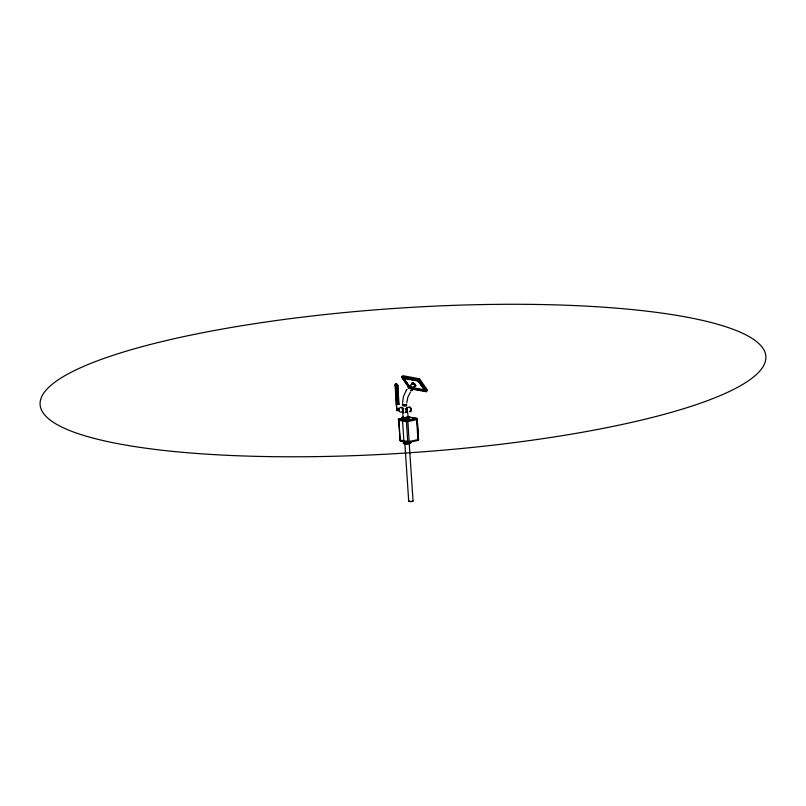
<?xml version="1.0" encoding="UTF-8"?>
<svg xmlns="http://www.w3.org/2000/svg" width="806" height="806" viewBox="0 0 806 806"><rect width="100%" height="100%" fill="white"/><g stroke="black" fill="none" stroke-linecap="round" stroke-linejoin="round"><path stroke-width="1.21" d="M402.466 403.191L403.474 396.532L406.284 390.426M403.383 417.568L407.866 417.558L402.97 417.921L402.96 411.05M406.829 402.738L407.796 397.298L410.486 391.978M405.841 417.216C410.173 419.322 406.577 409.77 407.463 412.239M407.524 412.188L407.09 412.42A2.277 0.655 31.7 0 1 406.627 412.309M402.174 408.299L402.94 410.738L402.466 409.357M399.272 410.476L396.824 410.607L396.401 404.219L397.781 403.897M409.156 442.403L413.055 501.12L410.879 501.695L408.713 501.392L404.814 442.685M402.718 407.443L402.597 407.786M395.051 385.48A1.229 0.746 77.3 0 1 395.746 384.422L395.776 384.271M402.456 407.907L402.385 408.884L402.738 408.027M406.929 409.911L406.677 410.476L406.808 407.493L407.292 408.551L406.748 410.274L407.594 407.786M406.587 389.973L406.97 389.419M406.254 390.487L406.627 389.913M408.723 501.352L409.841 500.939M398.486 420.138L398.849 419.986A1.018 0.625 77.3 0 1 399.423 419.11L401.62 418.606M408.974 387.686L401.549 377.148L402.778 375.707L419.493 378.77L427.583 390.265L426.354 391.706L412.037 389.086M409.055 387.323L402.244 377.641L403.101 376.644L419.039 379.555L426.525 390.195L425.669 391.202L413.256 388.976M409.448 386.286L403.866 378.367L404.36 377.792L406.758 378.226M408.934 387.132L412.612 382.83M409.065 388.049L409.76 387.243M419.493 378.77L418.264 380.2L426.354 391.706M418.032 380.825L425.316 391.182L426.173 390.175L418.888 379.817L403.212 376.956L402.345 377.954L418.032 380.825L419.039 379.555M403.866 378.367L418.264 380.996L418.747 380.422M411.705 389.157L415.382 384.855M411.372 390.598L415.05 386.296M413.74 387.938L424.54 389.913L425.024 389.338M409.408 442.917L407.342 443.371M412.884 383.686L414.355 384.371L414.727 385.47M398.587 404.249L397.741 385.711A1.431 0.866 77.3 0 0 396.743 384.15L396.361 384.079A1.431 0.866 77.3 0 0 395.555 385.308L396.3 403.806M405.055 442.756L405.972 442.544M407.242 419.543L403.091 419.553M406.567 441.285L405.892 441.688L407.373 441.96M417.941 440.388L408.602 442.504L400.884 441.094A1.018 0.625 77.3 0 1 400.179 439.975L408.32 441.718L418.526 439.502L417.226 419.463L407 421.729L398.517 420.228M399.232 409.841L398.839 410.506L396.884 410.546L395.081 385.419A1.431 0.866 77.3 0 1 395.887 384.18L396.743 384.15M397.741 385.711L397.177 385.832L398.245 404.33L399 404.239L397.771 385.651A1.229 0.746 77.3 0 0 396.915 384.311L396.532 384.24A1.229 0.746 77.3 0 0 395.847 385.298L397.076 403.887L399 404.239M397.076 403.887L396.28 404.068L398.214 404.421L396.975 385.832A1.229 0.746 77.3 0 0 396.129 384.492L395.746 384.422M401.428 418.395L397.993 419.17L406.99 420.813L417.286 418.485L408.289 416.843M408.773 416.994L408.209 417.115L416.652 418.566M416.48 418.405L407.141 420.52L404.934 420.117M403.081 440.6L400.884 441.094A1.018 0.786 -79.6 0 1 400.028 440.267L398.698 420.289A1.018 0.786 -79.6 0 1 399.423 419.11L401.63 419.513A3.899 0.766 -3.6 0 0 404.803 420.117L401.62 419.543A3.899 0.776 -3.8 0 1 402.345 419.06M403.403 404.169C399.272 405.297 408.763 405.358 406.335 404.078M398.164 404.34L396.421 404.28M408.279 417.861L408.39 417.851A3.899 0.766 -3.6 0 0 407.373 416.742M407.473 441.759L404.814 441.668M403.353 412.612L402.587 412.128M397.096 385.842L397.156 385.832A1.431 0.866 77.3 0 0 396.27 384.25L395.887 384.18M404.924 405.116C399.655 405.398 406.012 407.04 406.698 405.267M406.899 441.728L404.995 441.628M412.289 500.838L413.055 501.12M406.627 406.98L407.332 407.524M398.92 408.108L397.005 409.377L397.892 410.274M401.549 377.148L418.546 380.13L426.042 390.769L412.551 388.301M409.156 378.669L415.15 379.767M402.244 377.641L418.183 380.563L425.669 391.202M412.541 388.18L425.81 390.608L418.526 380.251M407.302 417.105L407.856 417.377M414.768 385.036C416.551 384.976 412.269 381.802 413.448 384.069M410.989 386.598L412.38 387.908M406.849 410.989L407.544 411.604M406.808 411.12L407.111 411.564L406.587 410.838M410.566 387.283L412.42 388.059M418.264 380.996L424.54 389.913M402.839 377.379L409.468 386.799M402.607 377.218L409.418 386.89M402.849 410.556L402.506 409.539M418.445 440.046A1.018 0.625 77.3 0 0 418.526 439.502L417.105 419.543A1.018 0.625 77.3 0 0 416.4 418.425M398.849 419.986L400.179 439.975M408.37 417.84A3.899 0.766 -3.6 0 1 402.436 418.203A3.899 0.766 -3.6 0 1 403.403 416.984M404.048 412.712A2.458 1.894 -79.6 0 1 403.786 408.662M403.403 410.304A2.458 1.491 77.3 0 1 403.393 409.629M405.65 408.571A2.458 1.491 77.3 0 1 405.811 412.692M408.713 388.512A2.176 0.836 40.5 0 1 409.327 387.404A2.176 0.836 40.5 0 1 411.765 389.53A2.176 0.836 40.5 0 1 410.657 390.205M412.178 384.13A2.458 0.947 40.5 0 1 412.823 382.89A2.458 0.947 40.5 0 1 415.574 385.147A2.458 0.947 40.5 0 1 414.697 386.205M408.41 388.27A2.458 0.947 40.5 0 1 409.357 387.263A2.458 0.947 40.5 0 1 412.007 389.671A2.458 0.947 40.5 0 1 410.717 390.376M412.289 384.039A2.176 0.836 40.5 0 1 413.025 383.102A2.176 0.836 40.5 0 1 415.382 385.097A2.176 0.836 40.5 0 1 414.647 386.034M405.64 409.186A1.894 1.149 77.3 0 1 405.781 412.017M402.204 411.513A2.458 1.894 -79.6 0 1 399.484 411.352A2.458 1.894 -79.6 0 1 399.957 407.846A2.458 1.894 -79.6 0 1 402.647 408.249M408.571 407.423A2.458 1.491 77.3 0 1 410.586 407.614A2.458 1.491 77.3 0 1 411.191 410.788A2.458 1.491 77.3 0 1 409.337 411.473M409.126 407.594A1.894 1.149 77.3 0 1 410.909 409.136A1.894 1.149 77.3 0 1 409.881 411.201M410.677 441.315A3.899 0.766 -3.6 0 1 409.932 441.628M407.373 442.051A3.899 0.766 -3.6 0 1 403.413 441.214M410.546 442.353A3.899 0.766 -3.6 0 1 406.949 443.683A3.899 0.766 -3.6 0 1 403.725 442.726M410.375 442.585A3.687 0.725 -3.6 0 1 409.267 443.562A3.687 0.725 -3.6 0 1 404.521 443.784A3.687 0.725 -3.6 0 1 404.058 442.877M409.74 442.887A2.67 0.524 -3.6 0 1 406.627 443.653M405.74 443.643A2.67 0.524 -3.6 0 1 404.562 443.099M405.015 442.907A2.67 0.524 -3.6 0 1 405.408 442.806M402.668 412.753A3.305 1.572 -37 0 1 402.889 411.594M402.396 411.987A3.305 1.078 -27.8 0 1 402.778 411.403M418.435 439.522A1.018 0.625 77.3 0 1 417.861 440.408M408.249 417.216A1.018 0.625 77.3 0 1 408.692 417.014M407.383 416.944A3.899 0.766 -3.6 0 1 408.38 418.042A3.899 0.766 -3.6 0 1 402.446 418.405A3.899 0.766 -3.6 0 1 403.413 417.186M407.483 416.793A3.687 0.725 -3.6 0 1 408.098 417.851A3.687 0.725 -3.6 0 1 402.537 418.153A3.687 0.725 -3.6 0 1 403.504 417.014M407.463 417.065A2.67 0.524 -3.6 0 1 407.171 417.81A2.67 0.524 -3.6 0 1 403.494 418.012A2.67 0.524 -3.6 0 1 403.443 417.286M403.212 419.835A1.018 0.786 -79.6 0 0 402.557 420.994L403.887 440.973A1.018 0.786 -79.6 0 0 404.743 441.799M405.811 418.515A3.899 0.776 -3.8 0 1 409.377 419.13A3.899 0.776 -3.8 0 1 405.106 420.107M417.387 440.519A1.018 0.625 77.3 0 0 417.961 439.633L416.631 419.644A1.018 0.625 77.3 0 0 415.926 418.526M407.846 421.639L407.776 421.649A1.018 0.625 77.3 0 0 407.141 420.52A1.018 0.786 -79.6 0 0 406.415 421.699L407.745 441.678A1.018 0.786 -79.6 0 0 408.602 442.504A1.018 0.625 77.3 0 0 409.176 441.617L407.846 421.639M211.504 454.463A363.657 72.5 -3.8 0 0 765.7 359.748A363.657 72.5 -3.8 0 0 231.796 327.387A363.657 72.5 -3.8 0 0 211.504 454.463M410.073 387.273A2.176 0.836 40.5 0 0 413.035 388.855A2.176 0.836 40.5 0 0 411.04 386.175A2.176 0.836 40.5 0 0 410.073 387.273"/></g></svg>
